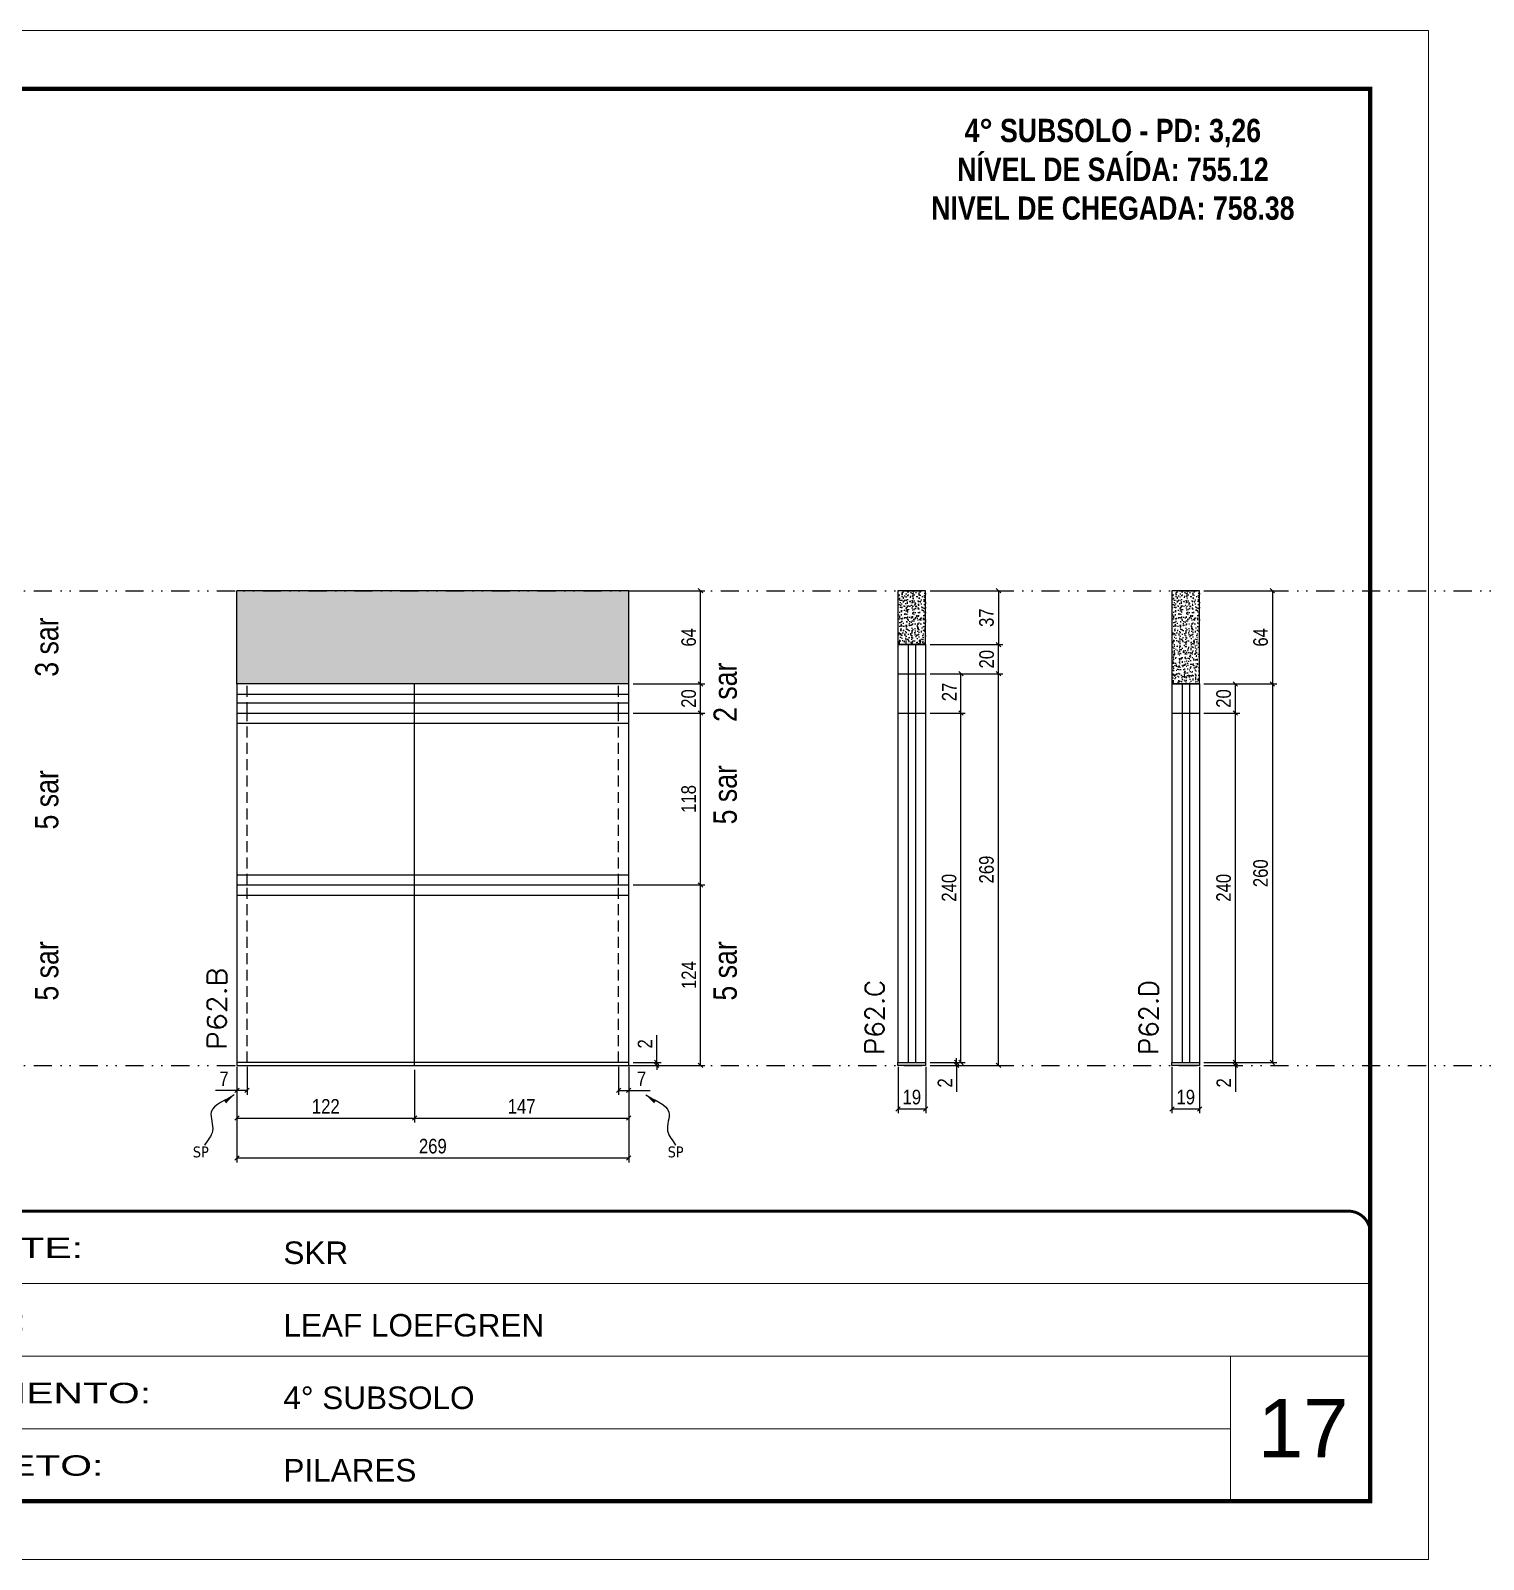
# Model space of a CAD drawing. Header units: millimetres. Extents: x 13777 to 27878, y -21631 to 6985.
# Drawn here: x 14939 to 15936, y 1340 to 2390 of the extents above; entities that cross this region are included whole.
import ezdxf

# ---------------------------------------------------------------- set-up
doc = ezdxf.new("R2010")
doc.units = ezdxf.units.MM
for name, pattern in [('CONTINUO', [0]), ('DASHED', [0.75, 0.5, -0.25]), ('DIVIDE2', [0.625, 0.25, -0.125, 0, -0.125, 0, -0.125]), ('HIDDEN', [0.375, 0.25, -0.125])]:
    doc.linetypes.add(name, pattern=pattern)
for name, color, linetype, lineweight in [('CARIMBO', 255, 'Continuous', 9), ('Folhas', 255, 'Continuous', 9), ('SARRAFO DE PRESSAO', 251, 'DASHED', 9), ('Texto Seção', 7, 'Continuous', 15)]:
    doc.layers.add(name, color=color, linetype=linetype, lineweight=lineweight)
for name, color, linetype in [('COTA', 241, 'Continuous'), ('NOMENCLATURA', 7, 'Continuous'), ('Nível', 160, 'Continuous'), ('Painéis', 200, 'Continuous'), ('SARR_2.2x7', 40, 'Continuous'), ('Sarrafo de Pressão', 42, 'HIDDEN'), ('texto', 7, 'Continuous')]:
    doc.layers.add(name, color=color, linetype=linetype)
doc.styles.add('ARIAL', font='arial.ttf')
doc.styles.add('ARIAL_NARROW', font='ARIALN.TTF', dxfattribs={"height": 0.2})
doc.styles.add('COTA TECNICA', font='techl___.ttf', dxfattribs={"height": 10})
doc.styles.add('COTA TECNICA-50', font='techl___.ttf', dxfattribs={"height": 10})
doc.styles.add('REGUA-120', font='ROMANS.shx', dxfattribs={"height": 15})
doc.styles.add('ROMANC', font='techb___.ttf', dxfattribs={"height": 2.5})
doc.styles.get("Standard").update_dxf_attribs({"font": 'arial.ttf'})
doc.styles.add('Tecnologia', font='')
doc.styles.get('Tecnologia').set_extended_font_data('Forgotten Futurist')
doc.dimstyles.new('COTA PAINEL-50', dxfattribs={"dimtxt": 10, "dimasz": 3, "dimexe": 3, "dimexo": 3, "dimgap": 3, "dimtad": 1, "dimdec": 1, "dimzin": 12, "dimdsep": 46, "dimtxsty": 'COTA TECNICA-50', "dimblk1": 'OBLIQUE', "dimblk2": 'OBLIQUE', "dimsah": 1, "dimcen": 0.9, "dimclrd": 4, "dimclre": 4, "dimclrt": 240, "dimadec": 1, "dimazin": 3, "dimtfac": 1, "dimtdec": 1, "dimtmove": 0, "dimatfit": 3, "dimfxl": 1, "dimtolj": 1, "dimtzin": 12, "dimarcsym": 0})
doc.dimstyles.new('PAINEL', dxfattribs={"dimtxt": 10, "dimasz": 3, "dimexe": 3, "dimexo": 3, "dimgap": 3, "dimtad": 1, "dimdec": 1, "dimzin": 12, "dimdsep": 46, "dimtxsty": 'COTA TECNICA', "dimblk1": 'OBLIQUE', "dimblk2": 'OBLIQUE', "dimsah": 1, "dimcen": 0.9, "dimclrd": 4, "dimclre": 4, "dimclrt": 240, "dimadec": 1, "dimazin": 3, "dimtfac": 1, "dimtdec": 1, "dimtmove": 0, "dimatfit": 3, "dimfxl": 1, "dimtolj": 1, "dimtzin": 12, "dimarcsym": 0})
doc.dimstyles.get("Standard").update_dxf_attribs({"dimtxt": 0.18, "dimasz": 0.18, "dimexe": 0.18, "dimexo": 0.0625, "dimgap": 0.09, "dimtad": 0, "dimtih": 1, "dimtoh": 1, "dimdec": 4, "dimzin": 0, "dimdsep": 46, "dimtxsty": 'Standard', "dimcen": 0.09, "dimadec": 0, "dimazin": 0, "dimtfac": 1, "dimtdec": 4, "dimtofl": 0, "dimtmove": 0, "dimatfit": 3, "dimfxl": 1, "dimtolj": 1, "dimtzin": 0, "dimarcsym": 0})

# ---------------------------------------------------------------- blocks, each defined once
blk = doc.blocks.new('9999999999')
at = {"color": 30, "linetype": 'CONTINUO'}
for p, q in [((98564.6, 34230.2), (98564.6, 34429.4)), ((98564.6, 34379.6), (99584, 34379.6)), ((98564.6, 34329.8), (99488, 34329.8)), ((99584, 34329.8), (99488, 34329.8)), ((99488, 34329.8), (99488, 34230.2)), ((98564.6, 34280), (99488, 34280))]:
    blk.add_line(p, q, dxfattribs=at)
at = {"color": 30, "linetype": 'CONTINUO', "const_width": 2}
blk.add_lwpolyline([(99584, 34230.2), (99584, 34414.4, 0.414214), (99569, 34429.4), (98229, 34429.4, 0.414214), (98214, 34414.4), (98214, 34245.2, 0.414214), (98229, 34230.2), (99584, 34230.2)], format="xyb", dxfattribs=at)
at = {"layer": 'Folhas'}
blk.add_lwpolyline([(98139, 34190.2), (99624, 34190.2), (99624, 35240.2), (98139, 35240.2)], close=True, dxfattribs=at)
at = {"layer": 'Folhas', "color": 30, "const_width": 3}
blk.add_lwpolyline([(98214, 34230.2), (99584, 34230.2), (99584, 35200.2), (98214, 35200.2)], close=True, dxfattribs=at)
at = {"color": 7, "linetype": 'Continuous', "ltscale": 5, "style": 'ARIAL'}
for s, height, p in [('SKR', 15.48, (98837.7, 34393.1)), ('LEAF LOEFGREN', 15.483, (98837.7, 34343.3)), ('4° SUBSOLO', 15.48, (98837.7, 34293.5)), ('NOVA SISTEMAS CONSTRUTIVOS', 11.059, (98263.2, 34267.2)), ('PILARES', 15.48, (98837.7, 34243.7))]:
    blk.add_text(s, height=height, dxfattribs=at).set_placement(p)
at = {"layer": 'Folhas', "color": 7, "style": 'Tecnologia', "width": 1.5}
for s, p in [('CLIENTE:', (98573.7, 34397.2)), ('OBRA:', (98573.7, 34347.3)), ('PAVIMENTO:', (98573.7, 34297.5)), ('PROJETO:', (98573.7, 34247.7))]:
    blk.add_text(s, height=14, dxfattribs=at).set_placement(p)
blk = doc.blocks.new('_Oblique')
at = {"color": 0, "linetype": 'ByBlock', "lineweight": -2}
blk.add_line((-0.5, -0.5), (0.5, 0.5), dxfattribs=at)
blk = doc.blocks.new('*D416')
at = {"layer": 'COTA', "color": 4, "lineweight": -2, "transparency": 16777216}
for p, q in [((15080.3, 1678.7), (15080.3, 1613.1)), ((15349.3, 1678.7), (15349.3, 1613.1)), ((15349.3, 1616.1), (15080.3, 1616.1))]:
    blk.add_line(p, q, dxfattribs=at)
at = {"layer": 'Defpoints', "color": 0, "transparency": 16777216}
for p in [(15080.3, 1681.7), (15349.3, 1681.7), (15080.3, 1616.1)]:
    blk.add_point(p, dxfattribs=at)
at = {"layer": 'COTA', "color": 4, "lineweight": -2, "transparency": 16777216, "xscale": 3, "yscale": 3, "zscale": 3, "rotation": 180}
blk.add_blockref('_Oblique', (15080.3, 1616.1), dxfattribs=at)
at = {"layer": 'COTA', "color": 4, "lineweight": -2, "transparency": 16777216, "xscale": 3, "yscale": 3, "zscale": 3}
blk.add_blockref('_Oblique', (15349.3, 1616.1), dxfattribs=at)
at = {"layer": 'COTA', "color": 240, "transparency": 16777216, "insert": (15214.8, 1624.2), "char_height": 10, "attachment_point": 5, "style": 'COTA TECNICA'}
blk.add_mtext('\\A1;269', dxfattribs=at)
blk = doc.blocks.new('*D417')
at = {"layer": 'COTA', "color": 4, "lineweight": -2, "transparency": 16777216}
for p, q in [((15342.3, 1678.7), (15342.3, 1659.5)), ((15349.3, 1676.7), (15349.3, 1659.5)), ((15342.3, 1662.5), (15349.3, 1662.5)), ((15349.3, 1662.5), (15364, 1662.5))]:
    blk.add_line(p, q, dxfattribs=at)
at = {"layer": 'Defpoints', "color": 0, "transparency": 16777216}
for p in [(15342.3, 1681.7), (15349.3, 1679.7), (15349.3, 1662.5)]:
    blk.add_point(p, dxfattribs=at)
at = {"layer": 'COTA', "color": 4, "lineweight": -2, "transparency": 16777216, "xscale": 3, "yscale": 3, "zscale": 3, "rotation": 180}
blk.add_blockref('_Oblique', (15342.3, 1662.5), dxfattribs=at)
at = {"layer": 'COTA', "color": 4, "lineweight": -2, "transparency": 16777216, "xscale": 3, "yscale": 3, "zscale": 3}
blk.add_blockref('_Oblique', (15349.3, 1662.5), dxfattribs=at)
at = {"layer": 'COTA', "color": 240, "transparency": 16777216, "insert": (15358.1, 1670.5), "char_height": 10, "attachment_point": 5, "style": 'COTA TECNICA-50'}
blk.add_mtext('\\A1;7', dxfattribs=at)
blk = doc.blocks.new('*D418')
at = {"layer": 'COTA', "color": 4, "lineweight": -2, "transparency": 16777216}
for p, q in [((15080.3, 1676.7), (15080.3, 1659.5)), ((15087.3, 1678.7), (15087.3, 1659.5)), ((15080.3, 1662.5), (15065.5, 1662.5)), ((15087.3, 1662.5), (15080.3, 1662.5))]:
    blk.add_line(p, q, dxfattribs=at)
at = {"layer": 'Defpoints', "color": 0, "transparency": 16777216}
for p in [(15087.3, 1681.7), (15080.3, 1679.7), (15080.3, 1662.5)]:
    blk.add_point(p, dxfattribs=at)
at = {"layer": 'COTA', "color": 4, "lineweight": -2, "transparency": 16777216, "xscale": 3, "yscale": 3, "zscale": 3, "rotation": 180}
blk.add_blockref('_Oblique', (15080.3, 1662.5), dxfattribs=at)
at = {"layer": 'COTA', "color": 4, "lineweight": -2, "transparency": 16777216, "xscale": 3, "yscale": 3, "zscale": 3}
blk.add_blockref('_Oblique', (15087.3, 1662.5), dxfattribs=at)
at = {"layer": 'COTA', "color": 240, "transparency": 16777216, "insert": (15071.4, 1670.5), "char_height": 10, "attachment_point": 5, "style": 'COTA TECNICA-50'}
blk.add_mtext('\\A1;7', dxfattribs=at)
blk = doc.blocks.new('*D419')
at = {"layer": 'COTA', "color": 4, "lineweight": -2, "transparency": 16777216}
for p, q in [((15368.5, 1681.7), (15368.5, 1700.5)), ((15352.3, 1681.7), (15371.5, 1681.7)), ((15368.5, 1679.7), (15368.5, 1681.7)), ((15352.3, 1679.7), (15371.5, 1679.7)), ((15368.5, 1679.7), (15368.5, 1676.7))]:
    blk.add_line(p, q, dxfattribs=at)
at = {"layer": 'Defpoints', "color": 0, "transparency": 16777216}
for p in [(15349.3, 1681.7), (15349.3, 1679.7), (15368.5, 1679.7)]:
    blk.add_point(p, dxfattribs=at)
at = {"layer": 'COTA', "color": 4, "lineweight": -2, "transparency": 16777216, "xscale": 3, "yscale": 3, "zscale": 3}
for p, rotation in [((15368.5, 1681.7), 270), ((15368.5, 1679.7), 90)]:
    blk.add_blockref('_Oblique', p, dxfattribs=dict(at, rotation=rotation))
at = {"layer": 'COTA', "color": 240, "transparency": 16777216, "insert": (15360.5, 1694.5), "char_height": 10, "attachment_point": 5, "rotation": 90, "style": 'COTA TECNICA-50'}
blk.add_mtext('\\A1;2', dxfattribs=at)
blk = doc.blocks.new('*D426')
at = {"layer": 'COTA', "color": 4, "lineweight": -2, "transparency": 16777216}
for p, q in [((15352.3, 2005.7), (15401.6, 2005.7)), ((15398.6, 1941.7), (15398.6, 2005.7)), ((15352.3, 1941.7), (15401.6, 1941.7))]:
    blk.add_line(p, q, dxfattribs=at)
at = {"layer": 'Defpoints', "color": 0, "transparency": 16777216}
for p in [(15349.3, 2005.7), (15398.6, 2005.7), (15349.3, 1941.7)]:
    blk.add_point(p, dxfattribs=at)
at = {"layer": 'COTA', "color": 4, "lineweight": -2, "transparency": 16777216, "xscale": 3, "yscale": 3, "zscale": 3}
for p, rotation in [((15398.6, 2005.7), 90), ((15398.6, 1941.7), 270)]:
    blk.add_blockref('_Oblique', p, dxfattribs=dict(at, rotation=rotation))
at = {"layer": 'COTA', "color": 240, "transparency": 16777216, "insert": (15390.5, 1973.7), "char_height": 10, "attachment_point": 5, "rotation": 90, "style": 'COTA TECNICA-50'}
blk.add_mtext('\\A1;64', dxfattribs=at)
blk = doc.blocks.new('*D420')
at = {"layer": 'COTA', "color": 4, "lineweight": -2, "transparency": 16777216}
for p, q in [((15352.3, 1921.7), (15401.6, 1921.7)), ((15398.6, 1803.7), (15398.6, 1921.7)), ((15352.3, 1803.7), (15401.6, 1803.7))]:
    blk.add_line(p, q, dxfattribs=at)
at = {"layer": 'Defpoints', "color": 0, "transparency": 16777216}
for p in [(15349.3, 1921.7), (15398.6, 1921.7), (15349.3, 1803.7)]:
    blk.add_point(p, dxfattribs=at)
at = {"layer": 'COTA', "color": 4, "lineweight": -2, "transparency": 16777216, "xscale": 3, "yscale": 3, "zscale": 3}
for p, rotation in [((15398.6, 1921.7), 90), ((15398.6, 1803.7), 270)]:
    blk.add_blockref('_Oblique', p, dxfattribs=dict(at, rotation=rotation))
at = {"layer": 'COTA', "color": 240, "transparency": 16777216, "insert": (15390.5, 1862.7), "char_height": 10, "attachment_point": 5, "rotation": 90, "style": 'COTA TECNICA-50'}
blk.add_mtext('\\A1;118', dxfattribs=at)
blk = doc.blocks.new('*D421')
at = {"layer": 'COTA', "color": 4, "lineweight": -2, "transparency": 16777216}
for p, q in [((15352.3, 1941.7), (15401.6, 1941.7)), ((15398.6, 1921.7), (15398.6, 1941.7)), ((15352.3, 1921.7), (15401.6, 1921.7))]:
    blk.add_line(p, q, dxfattribs=at)
at = {"layer": 'Defpoints', "color": 0, "transparency": 16777216}
for p in [(15349.3, 1941.7), (15398.6, 1941.7), (15349.3, 1921.7)]:
    blk.add_point(p, dxfattribs=at)
at = {"layer": 'COTA', "color": 4, "lineweight": -2, "transparency": 16777216, "xscale": 3, "yscale": 3, "zscale": 3}
for p, rotation in [((15398.6, 1941.7), 90), ((15398.6, 1921.7), 270)]:
    blk.add_blockref('_Oblique', p, dxfattribs=dict(at, rotation=rotation))
at = {"layer": 'COTA', "color": 240, "transparency": 16777216, "insert": (15390.5, 1931.7), "char_height": 10, "attachment_point": 5, "rotation": 90, "style": 'COTA TECNICA-50'}
blk.add_mtext('\\A1;20', dxfattribs=at)
blk = doc.blocks.new('*D427')
at = {"layer": 'COTA', "color": 4, "linetype": 'ByBlock', "lineweight": -2, "transparency": 16777216}
for p, q in [((15352.3, 1803.7), (15401.6, 1803.7)), ((15398.6, 1679.7), (15398.6, 1803.7)), ((15352.3, 1679.7), (15401.6, 1679.7))]:
    blk.add_line(p, q, dxfattribs=at)
at = {"layer": 'Defpoints', "color": 0, "linetype": 'ByBlock', "transparency": 16777216}
for p in [(15349.3, 1803.7), (15398.6, 1803.7), (15349.3, 1679.7)]:
    blk.add_point(p, dxfattribs=at)
at = {"layer": 'COTA', "color": 4, "linetype": 'ByBlock', "lineweight": -2, "transparency": 16777216, "xscale": 3, "yscale": 3, "zscale": 3}
for p, rotation in [((15398.6, 1803.7), 90), ((15398.6, 1679.7), 270)]:
    blk.add_blockref('_Oblique', p, dxfattribs=dict(at, rotation=rotation))
at = {"layer": 'COTA', "color": 240, "linetype": 'ByBlock', "transparency": 16777216, "insert": (15390.6, 1741.7), "char_height": 10, "attachment_point": 5, "rotation": 90, "style": 'COTA TECNICA'}
blk.add_mtext('\\A1;124', dxfattribs=at)
blk = doc.blocks.new('*D428')
at = {"layer": 'COTA', "color": 4, "linetype": 'ByBlock', "lineweight": -2, "transparency": 16777216}
for p, q in [((15352.3, 1803.7), (15401.6, 1803.7)), ((15398.6, 1679.7), (15398.6, 1803.7)), ((15352.3, 1679.7), (15401.6, 1679.7))]:
    blk.add_line(p, q, dxfattribs=at)
at = {"layer": 'Defpoints', "color": 0, "linetype": 'ByBlock', "transparency": 16777216}
for p in [(15349.3, 1803.7), (15398.6, 1803.7), (15349.3, 1679.7)]:
    blk.add_point(p, dxfattribs=at)
at = {"layer": 'COTA', "color": 4, "linetype": 'ByBlock', "lineweight": -2, "transparency": 16777216, "xscale": 3, "yscale": 3, "zscale": 3}
for p, rotation in [((15398.6, 1803.7), 90), ((15398.6, 1679.7), 270)]:
    blk.add_blockref('_Oblique', p, dxfattribs=dict(at, rotation=rotation))
at = {"layer": 'COTA', "color": 240, "linetype": 'ByBlock', "transparency": 16777216, "insert": (15390.6, 1741.7), "char_height": 10, "attachment_point": 5, "rotation": 90, "style": 'COTA TECNICA'}
blk.add_mtext('\\A1;124', dxfattribs=at)
blk = doc.blocks.new('*D429')
at = {"layer": 'COTA', "color": 4, "lineweight": -2, "transparency": 16777216}
for p, q in [((15202.3, 1676.7), (15202.3, 1640.5)), ((15349.3, 1676.7), (15349.3, 1640.5)), ((15202.3, 1643.5), (15349.3, 1643.5))]:
    blk.add_line(p, q, dxfattribs=at)
at = {"layer": 'Defpoints', "color": 0, "transparency": 16777216}
for p in [(15202.3, 1679.7), (15349.3, 1679.7), (15349.3, 1643.5)]:
    blk.add_point(p, dxfattribs=at)
at = {"layer": 'COTA', "color": 4, "lineweight": -2, "transparency": 16777216, "xscale": 3, "yscale": 3, "zscale": 3, "rotation": 180}
blk.add_blockref('_Oblique', (15202.3, 1643.5), dxfattribs=at)
at = {"layer": 'COTA', "color": 4, "lineweight": -2, "transparency": 16777216, "xscale": 3, "yscale": 3, "zscale": 3}
blk.add_blockref('_Oblique', (15349.3, 1643.5), dxfattribs=at)
at = {"layer": 'COTA', "color": 240, "transparency": 16777216, "insert": (15275.8, 1651.6), "char_height": 10, "attachment_point": 5, "style": 'COTA TECNICA'}
blk.add_mtext('\\A1;147', dxfattribs=at)
blk = doc.blocks.new('*D430')
at = {"layer": 'COTA', "color": 4, "lineweight": -2, "transparency": 16777216}
for p, q in [((15080.3, 1676.7), (15080.3, 1640.5)), ((15202.3, 1676.7), (15202.3, 1640.5)), ((15080.3, 1643.5), (15202.3, 1643.5))]:
    blk.add_line(p, q, dxfattribs=at)
at = {"layer": 'Defpoints', "color": 0, "transparency": 16777216}
for p in [(15080.3, 1679.7), (15202.3, 1679.7), (15202.3, 1643.5)]:
    blk.add_point(p, dxfattribs=at)
at = {"layer": 'COTA', "color": 4, "lineweight": -2, "transparency": 16777216, "xscale": 3, "yscale": 3, "zscale": 3, "rotation": 180}
blk.add_blockref('_Oblique', (15080.3, 1643.5), dxfattribs=at)
at = {"layer": 'COTA', "color": 4, "lineweight": -2, "transparency": 16777216, "xscale": 3, "yscale": 3, "zscale": 3}
blk.add_blockref('_Oblique', (15202.3, 1643.5), dxfattribs=at)
at = {"layer": 'COTA', "color": 240, "transparency": 16777216, "insert": (15141.3, 1651.6), "char_height": 10, "attachment_point": 5, "style": 'COTA TECNICA'}
blk.add_mtext('\\A1;122', dxfattribs=at)
blk = doc.blocks.new('*D413')
at = {"layer": 'COTA', "color": 4, "lineweight": -2, "transparency": 16777216}
for p, q in [((15534.2, 1678.7), (15534.2, 1646.8)), ((15553.2, 1678.7), (15553.2, 1646.8)), ((15534.2, 1649.8), (15553.2, 1649.8))]:
    blk.add_line(p, q, dxfattribs=at)
at = {"layer": 'Defpoints', "color": 0, "transparency": 16777216}
for p in [(15534.2, 1681.7), (15553.2, 1681.7), (15553.2, 1649.8)]:
    blk.add_point(p, dxfattribs=at)
at = {"layer": 'COTA', "color": 4, "lineweight": -2, "transparency": 16777216, "xscale": 3, "yscale": 3, "zscale": 3, "rotation": 180}
blk.add_blockref('_Oblique', (15534.2, 1649.8), dxfattribs=at)
at = {"layer": 'COTA', "color": 4, "lineweight": -2, "transparency": 16777216, "xscale": 3, "yscale": 3, "zscale": 3}
blk.add_blockref('_Oblique', (15553.2, 1649.8), dxfattribs=at)
at = {"layer": 'COTA', "color": 240, "transparency": 16777216, "insert": (15543.7, 1657.9), "char_height": 10, "attachment_point": 5, "style": 'COTA TECNICA'}
blk.add_mtext('\\A1;19', dxfattribs=at)
blk = doc.blocks.new('*D414')
at = {"layer": 'COTA', "color": 4, "lineweight": -2, "transparency": 16777216}
for p, q in [((15556.2, 1681.7), (15577.4, 1681.7)), ((15574.4, 1681.7), (15574.4, 1684.7)), ((15574.4, 1681.7), (15574.4, 1679.7)), ((15556.2, 1679.7), (15577.4, 1679.7)), ((15574.4, 1679.7), (15574.4, 1661.6))]:
    blk.add_line(p, q, dxfattribs=at)
at = {"layer": 'Defpoints', "color": 0, "transparency": 16777216}
for p in [(15553.2, 1681.7), (15574.4, 1681.7), (15553.2, 1679.7)]:
    blk.add_point(p, dxfattribs=at)
at = {"layer": 'COTA', "color": 4, "lineweight": -2, "transparency": 16777216, "xscale": 3, "yscale": 3, "zscale": 3}
for p, rotation in [((15574.4, 1681.7), 270), ((15574.4, 1679.7), 90)]:
    blk.add_blockref('_Oblique', p, dxfattribs=dict(at, rotation=rotation))
at = {"layer": 'COTA', "color": 240, "transparency": 16777216, "insert": (15566.4, 1667.7), "char_height": 10, "attachment_point": 5, "rotation": 90, "style": 'COTA TECNICA-50'}
blk.add_mtext('\\A1;2', dxfattribs=at)
blk = doc.blocks.new('*D422')
at = {"layer": 'COTA', "color": 4, "linetype": 'ByBlock', "lineweight": -2, "transparency": 16777216}
for p, q in [((15556.2, 2005.7), (15606.2, 2005.7)), ((15603.2, 2005.7), (15603.2, 1968.7)), ((15556.2, 1968.7), (15606.2, 1968.7))]:
    blk.add_line(p, q, dxfattribs=at)
at = {"layer": 'Defpoints', "color": 0, "linetype": 'ByBlock', "transparency": 16777216}
for p in [(15553.2, 2005.7), (15553.2, 1968.7), (15603.2, 1968.7)]:
    blk.add_point(p, dxfattribs=at)
at = {"layer": 'COTA', "color": 4, "linetype": 'ByBlock', "lineweight": -2, "transparency": 16777216, "xscale": 3, "yscale": 3, "zscale": 3}
for p, rotation in [((15603.2, 2005.7), 90), ((15603.2, 1968.7), 270)]:
    blk.add_blockref('_Oblique', p, dxfattribs=dict(at, rotation=rotation))
at = {"layer": 'COTA', "color": 240, "linetype": 'ByBlock', "transparency": 16777216, "insert": (15595, 1987.2), "char_height": 10, "attachment_point": 5, "rotation": 90, "style": 'COTA TECNICA'}
blk.add_mtext('\\A1;37', dxfattribs=at)
blk = doc.blocks.new('*D415')
at = {"layer": 'COTA', "color": 4, "lineweight": -2, "transparency": 16777216}
for p, q in [((15556.2, 1948.7), (15606.2, 1948.7)), ((15603.2, 1679.7), (15603.2, 1948.7)), ((15556.2, 1679.7), (15606.2, 1679.7))]:
    blk.add_line(p, q, dxfattribs=at)
at = {"layer": 'Defpoints', "color": 0, "transparency": 16777216}
for p in [(15553.2, 1948.7), (15603.2, 1948.7), (15553.2, 1679.7)]:
    blk.add_point(p, dxfattribs=at)
at = {"layer": 'COTA', "color": 4, "lineweight": -2, "transparency": 16777216, "xscale": 3, "yscale": 3, "zscale": 3}
for p, rotation in [((15603.2, 1948.7), 90), ((15603.2, 1679.7), 270)]:
    blk.add_blockref('_Oblique', p, dxfattribs=dict(at, rotation=rotation))
at = {"layer": 'COTA', "color": 240, "transparency": 16777216, "insert": (15595, 1814.2), "char_height": 10, "attachment_point": 5, "rotation": 90, "style": 'COTA TECNICA-50'}
blk.add_mtext('\\A1;269', dxfattribs=at)
blk = doc.blocks.new('*D423')
at = {"layer": 'COTA', "color": 4, "lineweight": -2, "transparency": 16777216}
for p, q in [((15556.2, 1921.7), (15580.4, 1921.7)), ((15577.4, 1681.7), (15577.4, 1921.7)), ((15556.2, 1681.7), (15580.4, 1681.7))]:
    blk.add_line(p, q, dxfattribs=at)
at = {"layer": 'Defpoints', "color": 0, "transparency": 16777216}
for p in [(15553.2, 1921.7), (15577.4, 1921.7), (15553.2, 1681.7)]:
    blk.add_point(p, dxfattribs=at)
at = {"layer": 'COTA', "color": 4, "lineweight": -2, "transparency": 16777216, "xscale": 3, "yscale": 3, "zscale": 3}
for p, rotation in [((15577.4, 1921.7), 90), ((15577.4, 1681.7), 270)]:
    blk.add_blockref('_Oblique', p, dxfattribs=dict(at, rotation=rotation))
at = {"layer": 'COTA', "color": 240, "transparency": 16777216, "insert": (15569.3, 1801.7), "char_height": 10, "attachment_point": 5, "rotation": 90, "style": 'COTA TECNICA'}
blk.add_mtext('\\A1;240', dxfattribs=at)
blk = doc.blocks.new('*D424')
at = {"layer": 'COTA', "color": 4, "lineweight": -2, "transparency": 16777216}
for p, q in [((15556.2, 1948.7), (15580.4, 1948.7)), ((15577.4, 1921.7), (15577.4, 1948.7)), ((15556.2, 1921.7), (15580.4, 1921.7))]:
    blk.add_line(p, q, dxfattribs=at)
at = {"layer": 'Defpoints', "color": 0, "transparency": 16777216}
for p in [(15553.2, 1948.7), (15577.4, 1948.7), (15553.2, 1921.7)]:
    blk.add_point(p, dxfattribs=at)
at = {"layer": 'COTA', "color": 4, "lineweight": -2, "transparency": 16777216, "xscale": 3, "yscale": 3, "zscale": 3}
for p, rotation in [((15577.4, 1948.7), 90), ((15577.4, 1921.7), 270)]:
    blk.add_blockref('_Oblique', p, dxfattribs=dict(at, rotation=rotation))
at = {"layer": 'COTA', "color": 240, "transparency": 16777216, "insert": (15569.4, 1936.2), "char_height": 10, "attachment_point": 5, "rotation": 90, "style": 'COTA TECNICA'}
blk.add_mtext('\\A1;27', dxfattribs=at)
blk = doc.blocks.new('*D425')
at = {"layer": 'COTA', "color": 4, "lineweight": -2, "transparency": 16777216}
for p, q in [((15556.2, 1968.7), (15606.2, 1968.7)), ((15603.2, 1948.7), (15603.2, 1968.7)), ((15556.2, 1948.7), (15606.2, 1948.7))]:
    blk.add_line(p, q, dxfattribs=at)
at = {"layer": 'Defpoints', "color": 0, "transparency": 16777216}
for p in [(15553.2, 1968.7), (15603.2, 1968.7), (15553.2, 1948.7)]:
    blk.add_point(p, dxfattribs=at)
at = {"layer": 'COTA', "color": 4, "lineweight": -2, "transparency": 16777216, "xscale": 3, "yscale": 3, "zscale": 3}
for p, rotation in [((15603.2, 1968.7), 90), ((15603.2, 1948.7), 270)]:
    blk.add_blockref('_Oblique', p, dxfattribs=dict(at, rotation=rotation))
at = {"layer": 'COTA', "color": 240, "transparency": 16777216, "insert": (15595.1, 1958.7), "char_height": 10, "attachment_point": 5, "rotation": 90, "style": 'COTA TECNICA'}
blk.add_mtext('\\A1;20', dxfattribs=at)
blk = doc.blocks.new('*D431')
at = {"layer": 'COTA', "color": 4, "lineweight": -2, "transparency": 16777216}
for p, q in [((15722.3, 1678.7), (15722.3, 1646.8)), ((15741.3, 1678.7), (15741.3, 1646.8)), ((15722.3, 1649.8), (15741.3, 1649.8))]:
    blk.add_line(p, q, dxfattribs=at)
at = {"layer": 'Defpoints', "color": 0, "transparency": 16777216}
for p in [(15722.3, 1681.7), (15741.3, 1681.7), (15741.3, 1649.8)]:
    blk.add_point(p, dxfattribs=at)
at = {"layer": 'COTA', "color": 4, "lineweight": -2, "transparency": 16777216, "xscale": 3, "yscale": 3, "zscale": 3, "rotation": 180}
blk.add_blockref('_Oblique', (15722.3, 1649.8), dxfattribs=at)
at = {"layer": 'COTA', "color": 4, "lineweight": -2, "transparency": 16777216, "xscale": 3, "yscale": 3, "zscale": 3}
blk.add_blockref('_Oblique', (15741.3, 1649.8), dxfattribs=at)
at = {"layer": 'COTA', "color": 240, "transparency": 16777216, "insert": (15731.8, 1657.9), "char_height": 10, "attachment_point": 5, "style": 'COTA TECNICA'}
blk.add_mtext('\\A1;19', dxfattribs=at)
blk = doc.blocks.new('*D432')
at = {"layer": 'COTA', "color": 4, "lineweight": -2, "transparency": 16777216}
for p, q in [((15744.3, 1681.7), (15768.9, 1681.7)), ((15765.9, 1681.7), (15765.9, 1684.7)), ((15765.9, 1681.7), (15765.9, 1679.7)), ((15744.3, 1679.7), (15768.9, 1679.7)), ((15765.9, 1679.7), (15765.9, 1661.6))]:
    blk.add_line(p, q, dxfattribs=at)
at = {"layer": 'Defpoints', "color": 0, "transparency": 16777216}
for p in [(15741.3, 1681.7), (15765.9, 1681.7), (15741.3, 1679.7)]:
    blk.add_point(p, dxfattribs=at)
at = {"layer": 'COTA', "color": 4, "lineweight": -2, "transparency": 16777216, "xscale": 3, "yscale": 3, "zscale": 3}
for p, rotation in [((15765.9, 1681.7), 270), ((15765.9, 1679.7), 90)]:
    blk.add_blockref('_Oblique', p, dxfattribs=dict(at, rotation=rotation))
at = {"layer": 'COTA', "color": 240, "transparency": 16777216, "insert": (15757.9, 1667.7), "char_height": 10, "attachment_point": 5, "rotation": 90, "style": 'COTA TECNICA-50'}
blk.add_mtext('\\A1;2', dxfattribs=at)
blk = doc.blocks.new('*D434')
at = {"layer": 'COTA', "color": 4, "linetype": 'ByBlock', "lineweight": -2, "transparency": 16777216}
for p, q in [((15744.3, 2005.7), (15794.3, 2005.7)), ((15791.3, 2005.7), (15791.3, 1941.7)), ((15744.3, 1941.7), (15794.3, 1941.7))]:
    blk.add_line(p, q, dxfattribs=at)
at = {"layer": 'Defpoints', "color": 0, "linetype": 'ByBlock', "transparency": 16777216}
for p in [(15741.3, 2005.7), (15741.3, 1941.7), (15791.3, 1941.7)]:
    blk.add_point(p, dxfattribs=at)
at = {"layer": 'COTA', "color": 4, "linetype": 'ByBlock', "lineweight": -2, "transparency": 16777216, "xscale": 3, "yscale": 3, "zscale": 3}
for p, rotation in [((15791.3, 2005.7), 90), ((15791.3, 1941.7), 270)]:
    blk.add_blockref('_Oblique', p, dxfattribs=dict(at, rotation=rotation))
at = {"layer": 'COTA', "color": 240, "linetype": 'ByBlock', "transparency": 16777216, "insert": (15783.2, 1973.7), "char_height": 10, "attachment_point": 5, "rotation": 90, "style": 'COTA TECNICA'}
blk.add_mtext('\\A1;64', dxfattribs=at)
blk = doc.blocks.new('*D433')
at = {"layer": 'COTA', "color": 4, "lineweight": -2, "transparency": 16777216}
for p, q in [((15744.3, 1921.7), (15768.9, 1921.7)), ((15765.9, 1681.7), (15765.9, 1921.7)), ((15744.3, 1681.7), (15768.9, 1681.7))]:
    blk.add_line(p, q, dxfattribs=at)
at = {"layer": 'Defpoints', "color": 0, "transparency": 16777216}
for p in [(15741.3, 1921.7), (15765.9, 1921.7), (15741.3, 1681.7)]:
    blk.add_point(p, dxfattribs=at)
at = {"layer": 'COTA', "color": 4, "lineweight": -2, "transparency": 16777216, "xscale": 3, "yscale": 3, "zscale": 3}
for p, rotation in [((15765.9, 1921.7), 90), ((15765.9, 1681.7), 270)]:
    blk.add_blockref('_Oblique', p, dxfattribs=dict(at, rotation=rotation))
at = {"layer": 'COTA', "color": 240, "transparency": 16777216, "insert": (15757.8, 1801.7), "char_height": 10, "attachment_point": 5, "rotation": 90, "style": 'COTA TECNICA-50'}
blk.add_mtext('\\A1;240', dxfattribs=at)
blk = doc.blocks.new('*D435')
at = {"layer": 'COTA', "color": 4, "lineweight": -2, "transparency": 16777216}
for p, q in [((15744.3, 1941.7), (15768.9, 1941.7)), ((15765.9, 1921.7), (15765.9, 1941.7)), ((15744.3, 1921.7), (15768.9, 1921.7))]:
    blk.add_line(p, q, dxfattribs=at)
at = {"layer": 'Defpoints', "color": 0, "transparency": 16777216}
for p in [(15741.3, 1941.7), (15765.9, 1941.7), (15741.3, 1921.7)]:
    blk.add_point(p, dxfattribs=at)
at = {"layer": 'COTA', "color": 4, "lineweight": -2, "transparency": 16777216, "xscale": 3, "yscale": 3, "zscale": 3}
for p, rotation in [((15765.9, 1941.7), 90), ((15765.9, 1921.7), 270)]:
    blk.add_blockref('_Oblique', p, dxfattribs=dict(at, rotation=rotation))
at = {"layer": 'COTA', "color": 240, "transparency": 16777216, "insert": (15757.8, 1931.7), "char_height": 10, "attachment_point": 5, "rotation": 90, "style": 'COTA TECNICA'}
blk.add_mtext('\\A1;20', dxfattribs=at)
blk = doc.blocks.new('*D436')
at = {"layer": 'COTA', "color": 4, "lineweight": -2, "transparency": 16777216}
for p, q in [((15744.3, 1941.7), (15794.3, 1941.7)), ((15791.3, 1941.7), (15791.3, 1681.7)), ((15744.3, 1681.7), (15794.3, 1681.7))]:
    blk.add_line(p, q, dxfattribs=at)
at = {"layer": 'Defpoints', "color": 0, "transparency": 16777216}
for p in [(15741.3, 1941.7), (15741.3, 1681.7), (15791.3, 1681.7)]:
    blk.add_point(p, dxfattribs=at)
at = {"layer": 'COTA', "color": 4, "lineweight": -2, "transparency": 16777216, "xscale": 3, "yscale": 3, "zscale": 3}
for p, rotation in [((15791.3, 1941.7), 90), ((15791.3, 1681.7), 270)]:
    blk.add_blockref('_Oblique', p, dxfattribs=dict(at, rotation=rotation))
at = {"layer": 'COTA', "color": 240, "transparency": 16777216, "insert": (15783.2, 1811.7), "char_height": 10, "attachment_point": 5, "rotation": 90, "style": 'COTA TECNICA'}
blk.add_mtext('\\A1;260', dxfattribs=at)

msp = doc.modelspace()

# ---------------------------------------------------------------- hatches: boundary and pattern name
at = {"layer": 'COTA', "linetype": 'ByBlock'}
h = msp.add_hatch(dxfattribs=at)
h.set_pattern_fill('AR-CONC', color=256, scale=0.03)
h.set_pattern_definition([(50, (9638.185, -8997.7326), (5.46554, -0.4781726), [0.5715, -6.2865]), (355, (9638.185, -8997.7326), (-1.0573026, 5.7317054), [0.4572, -5.0292175]), (100.451445, (9638.6407, -8997.7725), (4.4082374, 5.2535326), [0.4857003, -5.3427073]), (46.1842, (9638.185, -8996.2086), (8.1323712, -1.26127), [0.85725, -9.42975]), (96.63556, (9638.863, -8996.314), (7.122124, 7.4227837), [0.7285507, -8.014068]), (351.18415, (9638.185, -8996.209), (7.122124, 7.422784), [0.685799, -7.543792]), (21, (9638.947, -8996.5896), (4.5484317, -3.067956), [0.5715, -6.2865]), (326, (9638.947, -8996.5896), (1.8540609, 5.525639), [0.4572, -5.0292]), (71.451445, (9639.326, -8996.8453), (6.4024926, 2.457683), [0.4857003, -5.3426981]), (37.5, (9638.1852, -8997.7326), (0.0926581, 2.53665117), [0, -4.96824, 0, -5.1054, 0, -5.04825]), (7.5, (9638.1852, -8997.7326), (2.0045899, 3.00541724), [0, -2.91084, 0, -4.85394, 0, -1.92405]), (327.5, (9636.486, -8997.7326), (4.06771786, -0.17186232), [0, -1.905, 0, -5.9436, 0, -7.8867]), (317.5, (9635.724, -8997.7326), (4.4438754, 0.7627947), [0, -2.4765, 0, -3.94716, 0, -5.6007])])
h.paths.add_polyline_path([(15349.27, 1941.71), (15349.27, 2005.71), (15080.27, 2005.71), (15080.27, 1941.71)])
at = {"layer": 'COTA'}
h = msp.add_hatch(dxfattribs=at)
h.set_pattern_fill('AR-CONC', color=256, scale=0.03)
h.set_pattern_definition([(50, (-148.684, -2307.15), (5.4655401, -0.4781726), [0.5715, -6.2865]), (355, (-148.684, -2307.15), (-1.0573026, 5.7317054), [0.4572, -5.0292175]), (100.451445, (-148.2285, -2307.19), (4.4082374, 5.2535326), [0.4857003, -5.3427073]), (46.1842, (-148.684, -2305.626), (8.1323712, -1.2612698), [0.85725, -9.42975]), (96.63556, (-148.006, -2305.731), (7.122124, 7.4227837), [0.7285507, -8.0140682]), (351.18415, (-148.684, -2305.626), (7.122124, 7.4227837), [0.685799, -7.543792]), (21, (-147.922, -2306.007), (4.5484317, -3.067956), [0.5715, -6.2865]), (326, (-147.922, -2306.007), (1.8540609, 5.525639), [0.4572, -5.0292]), (71.451445, (-147.543, -2306.263), (6.4024926, 2.457683), [0.4857003, -5.3426981]), (37.5, (-148.684, -2307.1502), (0.0926581, 2.53665117), [0, -4.96824, 0, -5.1054, 0, -5.04825]), (7.5, (-148.684, -2307.1502), (2.00458988, 3.00541724), [0, -2.91084, 0, -4.85394, 0, -1.92405]), (327.5, (-150.3832, -2307.1502), (4.06771786, -0.17186232), [0, -1.905, 0, -5.9436, 0, -7.8867]), (317.5, (-151.1452, -2307.1502), (4.44387544, 0.7627947), [0, -2.4765, 0, -3.94716, 0, -5.6007])])
h.paths.add_polyline_path([(15553.18, 2005.71), (15534.18, 2005.71), (15534.18, 1968.69), (15553.18, 1968.69)])
h = msp.add_hatch(dxfattribs=at)
h.set_pattern_fill('AR-CONC', color=256, scale=0.03)
h.set_pattern_definition([(50, (39.4614, -2307.15), (5.4655401, -0.4781726), [0.5715, -6.2865]), (355, (39.4614, -2307.15), (-1.0573026, 5.7317054), [0.4572, -5.0292175]), (100.451445, (39.917, -2307.19), (4.4082374, 5.2535326), [0.4857003, -5.3427073]), (46.1842, (39.4614, -2305.626), (8.1323712, -1.2612698), [0.85725, -9.42975]), (96.63556, (40.139, -2305.731), (7.122124, 7.4227837), [0.7285507, -8.0140682]), (351.18415, (39.461, -2305.626), (7.122124, 7.4227837), [0.685799, -7.543792]), (21, (40.2234, -2306.007), (4.5484317, -3.067956), [0.5715, -6.2865]), (326, (40.2234, -2306.007), (1.8540609, 5.525639), [0.4572, -5.0292]), (71.451445, (40.6024, -2306.263), (6.4024926, 2.457683), [0.4857003, -5.3426981]), (37.5, (39.4614, -2307.1502), (0.0926581, 2.53665117), [0, -4.96824, 0, -5.1054, 0, -5.04825]), (7.5, (39.4614, -2307.1502), (2.00458988, 3.00541724), [0, -2.91084, 0, -4.85394, 0, -1.92405]), (327.5, (37.7621, -2307.1502), (4.06771786, -0.17186232), [0, -1.905, 0, -5.9436, 0, -7.8867]), (317.5, (37, -2307.1502), (4.44387544, 0.7627947), [0, -2.4765, 0, -3.94716, 0, -5.6007])])
h.paths.add_polyline_path([(15741.33, 2005.71), (15722.33, 2005.71), (15722.33, 1941.69), (15741.33, 1941.69)])

# ---------------------------------------------------------------- linework, layer by layer
at = {"layer": 'COTA', "linetype": 'ByBlock'}
for p, q in [((15349.27, 2005.71), (15080.27, 2005.71)), ((15080.27, 1941.71), (15080.27, 2005.71)), ((15349.27, 1941.71), (15349.27, 2005.71))]:
    msp.add_line(p, q, dxfattribs=at)
for points in [[(15534.18, 1968.69), (15553.18, 1968.69), (15553.18, 2005.71), (15534.18, 2005.71)], [(15722.33, 1941.69), (15741.33, 1941.69), (15741.33, 2005.71), (15722.33, 2005.71)]]:
    msp.add_lwpolyline(points, close=True, dxfattribs=at)
at = {"layer": 'Nível', "color": 4, "linetype": 'DIVIDE2', "ltscale": 50}
for p, q in [((13777.11, 2005.71), (21531.15, 2005.71)), ((13777.11, 1679.71), (21531.15, 1679.71))]:
    msp.add_line(p, q, dxfattribs=at)
at = {"layer": 'Painéis'}
for p, q in [((15534.18, 1968.69), (15534.18, 1681.71)), ((15534.18, 1968.69), (15553.18, 1968.69)), ((15553.18, 1968.69), (15534.18, 1968.69)), ((15553.18, 1968.69), (15553.18, 1681.71)), ((15534.18, 1948.71), (15553.18, 1948.71)), ((15349.27, 1941.71), (15080.27, 1941.71)), ((15080.27, 1941.71), (15080.27, 1681.71)), ((15202.27, 1679.71), (15202.27, 1941.71)), ((15349.27, 1681.71), (15349.27, 1941.71)), ((15722.33, 1941.69), (15722.33, 1681.71)), ((15722.33, 1941.69), (15741.33, 1941.69)), ((15741.33, 1941.69), (15722.33, 1941.69)), ((15741.33, 1941.69), (15741.33, 1681.71)), ((15080.27, 1921.71), (15349.27, 1921.71)), ((15534.18, 1921.71), (15553.18, 1921.71)), ((15722.33, 1921.71), (15741.33, 1921.71)), ((15080.27, 1803.71), (15349.27, 1803.71)), ((15534.18, 1681.71), (15553.18, 1681.71)), ((15534.18, 1681.71), (15553.18, 1681.71)), ((15534.18, 1679.71), (15534.18, 1681.71)), ((15553.18, 1681.71), (15553.18, 1679.71)), ((15722.33, 1681.71), (15741.33, 1681.71)), ((15722.33, 1681.71), (15741.33, 1681.71)), ((15722.33, 1679.71), (15722.33, 1681.71)), ((15741.33, 1681.71), (15741.33, 1679.71)), ((15553.18, 1679.71), (15534.18, 1679.71)), ((15741.33, 1679.71), (15722.33, 1679.71))]:
    msp.add_line(p, q, dxfattribs=at)
msp.add_lwpolyline([(15349.27, 1681.71), (15080.27, 1681.71), (15080.27, 1679.71), (15349.27, 1679.71)], close=True, dxfattribs=at)
at = {"layer": 'SARR_2.2x7'}
for p, q in [((15541.18, 1968.69), (15541.18, 1948.71)), ((15546.18, 1968.69), (15546.18, 1948.71)), ((15541.18, 1948.71), (15541.18, 1681.71)), ((15546.18, 1948.71), (15546.18, 1681.71)), ((15080.27, 1934.71), (15349.27, 1934.71)), ((15729.33, 1941.69), (15729.33, 1681.71)), ((15734.33, 1941.69), (15734.33, 1681.71)), ((15080.27, 1928.71), (15349.27, 1928.71)), ((15080.27, 1914.71), (15349.27, 1914.71)), ((15080.27, 1810.71), (15349.27, 1810.71)), ((15080.27, 1796.71), (15349.27, 1796.71))]:
    msp.add_line(p, q, dxfattribs=at)
at = {"layer": 'Sarrafo de Pressão', "ltscale": 30}
for p, q in [((15087.27, 1921.71), (15087.27, 1941.71)), ((15342.27, 1921.71), (15342.27, 1941.71)), ((15087.27, 1803.71), (15087.27, 1921.71)), ((15342.27, 1803.71), (15342.27, 1921.71)), ((15087.27, 1681.71), (15087.27, 1803.71)), ((15342.27, 1681.71), (15342.27, 1803.71))]:
    msp.add_line(p, q, dxfattribs=at)

# ---------------------------------------------------------------- block references
at = {"layer": 'SARRAFO DE PRESSAO', "color": 6, "linetype": 'ByBlock'}
msp.add_blockref('9999999999', (-83725.51, -32849.78), dxfattribs=at)

# ---------------------------------------------------------------- texts
at = {"layer": 'CARIMBO', "style": 'ARIAL'}
msp.add_text('17', height=40, dxfattribs=at).set_placement((15781.33, 1410.57))
at = {"layer": 'NOMENCLATURA', "style": 'ARIAL_NARROW'}
for s, p in [('3 sar', (14957.66, 1946.65)), ('2 sar', (15423.51, 1915.61)), ('5 sar', (14957.66, 1841.75)), ('5 sar', (15423.51, 1845.23)), ('5 sar', (14957.66, 1724.23)), ('5 sar', (15423.51, 1724.23))]:
    msp.add_text(s, height=16, rotation=90, dxfattribs=at).set_placement(p)
at = {"layer": 'NOMENCLATURA', "color": 2, "insert": (15681.75, 2356.49), "char_height": 16, "attachment_point": 2, "style": 'ROMANC'}
msp.add_mtext_dynamic_manual_height_columns('\\P4° SUBSOLO - PD: 3,26\\PNÍVEL DE SAÍDA: 755.12\\PNIVEL DE CHEGADA: 758.38', width=300.2766, gutter_width=1, heights=[0], dxfattribs=at)
at = {"layer": 'texto', "color": 0, "char_height": 7.5, "attachment_point": 5}
for insert in [(15055.49, 1620.22), (15381.52, 1620.22)]:
    msp.add_mtext('{\\fTahoma|b0|i0|c0|p34;\\C4;SP}', dxfattribs=dict(at, insert=insert))
at = {"layer": 'Texto Seção', "style": 'REGUA-120', "width": 1.1}
msp.add_text('P62.B', height=13, rotation=90, dxfattribs=at).set_placement((15073.02, 1690.47))
at = {"layer": 'Texto Seção', "char_height": 13, "width": 370.6998, "attachment_point": 7, "rotation": 90, "style": 'REGUA-120'}
for s, insert in [('P62.C', (15524.73, 1687.12)), ('P62.D', (15712.87, 1687.12))]:
    msp.add_mtext(s, dxfattribs=dict(at, insert=insert))

# ---------------------------------------------------------------- dimensions: what is measured, and where the dimension line sits
at = {"layer": 'COTA'}
for base, p1, p2, angle, dimstyle, picture, middle in [((15398.64, 2005.71), (15349.27, 1941.71), (15349.27, 2005.71), 90, 'COTA PAINEL-50', '*D426', (15390.53, 1973.71)), ((15603.17, 1948.71), (15553.18, 1679.71), (15553.18, 1948.71), 90, 'COTA PAINEL-50', '*D415', (15595.04, 1814.21)), ((15791.31, 1681.71), (15741.33, 1941.69), (15741.33, 1681.71), 90, 'PAINEL', '*D436', (15783.21, 1811.7)), ((15398.64, 1921.71), (15349.27, 1803.71), (15349.27, 1921.71), 90, 'COTA PAINEL-50', '*D420', (15390.54, 1862.71)), ((15577.45, 1921.71), (15553.18, 1681.71), (15553.18, 1921.71), 90, 'PAINEL', '*D423', (15569.34, 1801.71)), ((15765.94, 1921.71), (15741.33, 1681.71), (15741.33, 1921.71), 90, 'COTA PAINEL-50', '*D433', (15757.84, 1801.71)), ((15080.27, 1662.47), (15087.27, 1681.71), (15080.27, 1679.71), 180, 'COTA PAINEL-50', '*D418', (15071.4, 1670.54))]:
    dim = msp.add_linear_dim(base=base, p1=p1, p2=p2, angle=angle, dimstyle=dimstyle, dxfattribs=at)
    dim.commit()
    dim.dimension.update_dxf_attribs({"geometry": picture, "text_midpoint": middle})
at = {"layer": 'COTA', "linetype": 'ByBlock'}
for base, p1, p2, picture, middle in [((15603.17, 1968.69), (15553.18, 2005.71), (15553.18, 1968.69), '*D422', (15594.95, 1987.2)), ((15791.31, 1941.69), (15741.33, 2005.71), (15741.33, 1941.69), '*D434', (15783.21, 1973.7))]:
    dim = msp.add_linear_dim(base=base, p1=p1, p2=p2, angle=90, dimstyle='PAINEL', dxfattribs=at)
    dim.commit()
    dim.dimension.update_dxf_attribs({"geometry": picture, "text_midpoint": middle})
at = {"layer": 'COTA'}
for base, p1, p2, dimstyle, picture, middle in [((15603.17, 1968.69), (15553.18, 1948.71), (15553.18, 1968.69), 'PAINEL', '*D425', (15603.17, 1958.7)), ((15398.64, 1941.71), (15349.27, 1921.71), (15349.27, 1941.71), 'COTA PAINEL-50', '*D421', (15398.64, 1931.71)), ((15577.45, 1948.71), (15553.18, 1921.71), (15553.18, 1948.71), 'PAINEL', '*D424', (15577.45, 1936.21)), ((15765.94, 1941.69), (15741.33, 1921.71), (15741.33, 1941.69), 'PAINEL', '*D435', (15765.94, 1931.7)), ((15368.53, 1679.71), (15349.27, 1681.71), (15349.27, 1679.71), 'COTA PAINEL-50', '*D419', (15368.53, 1694.46)), ((15574.37, 1681.71), (15553.18, 1679.71), (15553.18, 1681.71), 'COTA PAINEL-50', '*D414', (15574.37, 1667.65)), ((15765.94, 1681.71), (15741.33, 1679.71), (15741.33, 1681.71), 'COTA PAINEL-50', '*D432', (15765.94, 1667.65))]:
    dim = msp.add_linear_dim(base=base, p1=p1, p2=p2, angle=90, dimstyle=dimstyle, dxfattribs=at)
    dim.commit()
    dim.dimension.update_dxf_attribs({"geometry": picture, "text_midpoint": middle, "dimtype": 160})
at = {"layer": 'COTA', "linetype": 'ByBlock'}
for picture in ['*D427', '*D428']:
    dim = msp.add_aligned_dim(p1=(15349.27, 1679.71), p2=(15349.27, 1803.71), distance=-49.37, dimstyle='PAINEL', dxfattribs=at)
    dim.commit()
    dim.dimension.update_dxf_attribs({"geometry": picture, "text_midpoint": (15390.56, 1741.71)})
at = {"layer": 'COTA'}
dim = msp.add_linear_dim(base=(15080.27, 1616.09), p1=(15349.27, 1681.71), p2=(15080.27, 1681.71), angle=180, dimstyle='PAINEL', override={"dimarcsym": 2}, dxfattribs=at)
dim.commit()
dim.dimension.update_dxf_attribs({"geometry": '*D416', "text_midpoint": (15214.77, 1624.22)})
for base, p1, p2, dimstyle, picture, middle in [((15349.27, 1662.47), (15342.27, 1681.71), (15349.27, 1679.71), 'COTA PAINEL-50', '*D417', (15358.13, 1670.54)), ((15202.27, 1643.53), (15080.27, 1679.71), (15202.27, 1679.71), 'PAINEL', '*D430', (15141.27, 1651.59))]:
    dim = msp.add_linear_dim(base=base, p1=p1, p2=p2, dimstyle=dimstyle, dxfattribs=at)
    dim.commit()
    dim.dimension.update_dxf_attribs({"geometry": picture, "text_midpoint": middle})
for base, p1, p2, override, picture, middle in [((15553.18, 1649.82), (15534.18, 1681.71), (15553.18, 1681.71), {"dimarcsym": 2}, '*D413', (15543.68, 1657.9)), ((15741.33, 1649.82), (15722.33, 1681.71), (15741.33, 1681.71), {"dimarcsym": 2}, '*D431', (15731.83, 1657.9)), ((15349.27, 1643.53), (15202.27, 1679.71), (15349.27, 1679.71), {"dimtmove": 1}, '*D429', (15275.77, 1651.6))]:
    dim = msp.add_linear_dim(base=base, p1=p1, p2=p2, dimstyle='PAINEL', override=override, dxfattribs=at)
    dim.commit()
    dim.dimension.update_dxf_attribs({"geometry": picture, "text_midpoint": middle})

# ---------------------------------------------------------------- leaders
at = {"layer": 'COTA', "path_type": 1}
for points in [[(15078.44, 1659.53), (15062.65, 1647.69), (15063.58, 1634.69), (15058.03, 1624.91)], [(15361.1, 1659.53), (15376.88, 1647.69), (15375.96, 1634.69), (15381.51, 1624.91)]]:
    msp.add_leader(points, dimstyle='Standard', override={"dimasz": 8}, dxfattribs=at)

doc.saveas('drawing.dxf')
